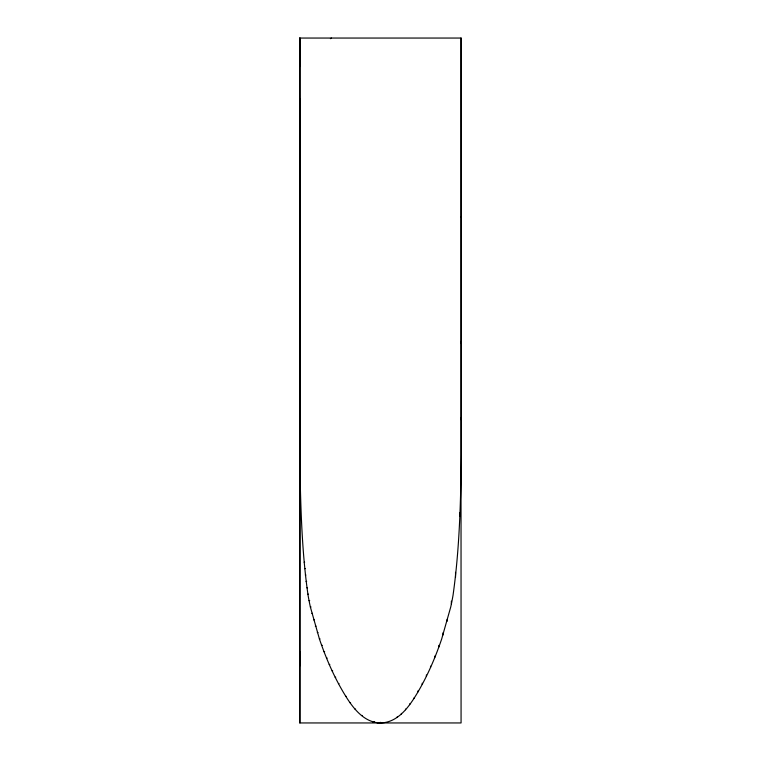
<?xml version="1.0" encoding="UTF-8"?>
<svg xmlns="http://www.w3.org/2000/svg" width="761" height="761" viewBox="0 0 761 761"><rect width="100%" height="100%" fill="white"/><g stroke="black" fill="none" stroke-linecap="round" stroke-linejoin="round"><path stroke-width="1.14" d="M299.796 180.148L299.834 151.724M299.834 170.749L299.815 192.4M299.863 209.028L300.205 130.531M299.853 161.123L299.91 99.082M299.929 64.01L299.929 38.05L299.805 722.95L461.071 722.95L460.947 38.05M299.786 458.721L300.062 437.29M299.796 456.2L299.796 454.697M299.824 451.72L300.195 417.732M300.195 343.268L299.929 297.151M299.872 272.105L299.872 270.003M299.986 424.667L300.205 212.29M461.261 341.194L460.776 343.477M299.92 234.949L300.215 175.001M299.767 457.532L299.91 424.952M299.891 432.41L300.1 423.297M300.1 425.447L299.853 454.079M300.072 274.493L300.215 245.889M299.777 452.985L299.786 450.873M299.815 442.426L299.824 440.315M299.844 419.682L300.015 418.17M300.167 293.965L300.215 280.78M299.767 455.896L299.967 431.087M299.805 452.671L299.815 449.466M299.844 444.139L299.863 440.942M300.215 440.305L300.215 465.599M330.398 38.678L331.377 38.05M299.758 460.3C300.671 505.333 301.632 550.583 308.062 595.226A250.474 250.474 0 0 0 310.364 606.993L319.458 639.097A372.357 372.357 0 0 0 322.578 647.868C328.581 664.144 335.848 680.001 344.876 694.841C352.79 707.787 363.825 722.741 380.548 722.95C398.555 722.589 409.713 705.827 417.979 691.92C426.198 677.927 432.904 663.078 438.526 647.868A372.357 372.357 0 0 0 441.646 639.097L450.74 606.993A250.474 250.474 0 0 0 453.042 595.226C459.577 548.776 460.776 501.718 461.28 454.859L461.261 38.05L299.682 38.05M299.805 463.392L300.243 466.322M304.153 562.236L304.647 562.236M304.695 568.629L305.228 568.629M305.323 575.021L305.893 575.021M306.055 581.414L306.654 581.414M306.902 587.806L307.53 587.806M307.891 594.198L308.528 594.198M309.042 600.591L309.698 600.591M310.364 606.983L311.03 606.974M311.858 613.366L312.524 613.366M313.513 619.758L314.179 619.758M315.32 626.151L315.996 626.141M317.289 632.534L317.955 632.534M319.392 638.926L320.058 638.917M321.637 645.309L322.284 645.309M324.015 651.692L324.652 651.692M326.536 658.075L327.163 658.075M329.228 664.467L329.836 664.458M332.1 670.85L332.69 670.85M335.173 677.233L335.725 677.233M338.464 683.616L339.006 683.606M345.817 696.372L346.331 696.372M350.05 702.755L350.564 702.755M355.026 709.128L355.577 709.128M361.485 715.502L362.169 715.492M372.957 721.847L374.422 721.837M460.747 216.885L461.242 216.895M378.797 722.57L379.359 722.617A10.73 10.73 0 0 0 380.548 722.617M376.942 722.531L378.997 722.826A18.816 18.816 0 0 0 380.548 722.883A13.26 13.26 0 0 1 377.627 722.57M460.776 417.523L461.261 419.806M300.015 342.83L299.844 341.194M300.234 478.174L299.863 462.926M300.11 473.104L300.186 474.636M300.234 480.153L299.786 461.613M300.205 471.535L299.853 461.489M300.157 480.201L299.777 463.268M299.958 471.677L300.015 473.171M300.176 482.179L299.863 466.341M299.872 470.288L299.91 471.753M299.834 468.928L299.863 470.374M299.853 469.023L299.815 464.8M299.844 460.053L299.967 461.375M299.796 461.984L299.844 463.554M299.824 459.302L299.834 462.146M299.863 267.777L299.786 196.728M299.767 52.319L299.767 66.588M299.805 206.688L299.815 213.831M299.853 233.047L299.853 237.403M299.863 261.365L299.863 265.722M299.863 266.673L299.863 271.135M299.824 456.372L299.958 459.929M299.815 651.606L299.815 665.875M299.824 457.856L299.796 460.567M459.701 512.943L459.701 516.424M455.535 572.329L455.535 577.266M451.368 601.142L451.368 604.034M447.202 619.34L447.202 621.176M443.035 632.781L443.035 634.94M438.869 645.338L438.869 646.926M434.702 656.106L434.702 657.732M430.545 666.151L430.545 667.483M426.379 674.95L426.379 676.339M422.212 683.226L422.212 684.405M418.046 690.788L418.046 691.806M413.879 698.037L413.879 698.588M409.713 703.839L409.713 704.591M405.546 709.071L405.546 709.728M401.38 713.399L401.38 713.97M397.213 716.833L397.213 717.338M380.548 722.313L380.548 722.95M299.92 342.45L299.92 418.55M299.844 38.05L299.891 722.95"/></g></svg>
